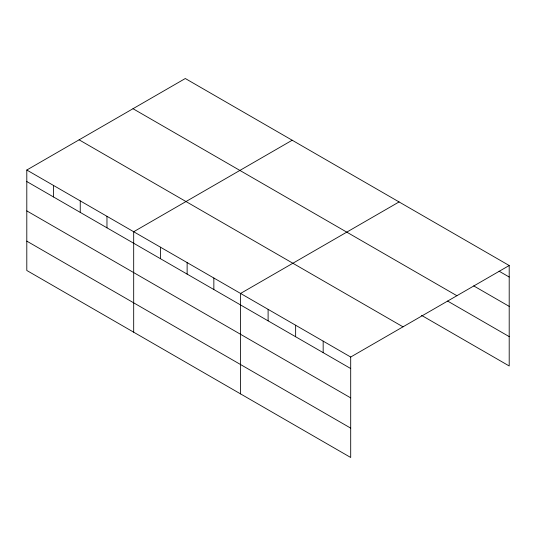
<?xml version="1.0" encoding="UTF-8"?>
<svg xmlns="http://www.w3.org/2000/svg" width="536" height="536" viewBox="0 0 536 536"><rect width="100%" height="100%" fill="white"/><g stroke="black" fill="none" stroke-linecap="round" stroke-linejoin="round"><path stroke-width="0.8" d="M350.698 397.886L350.698 357.03L26.8 170.026L26.8 270.479L350.698 457.483L350.698 397.886L26.8 210.889M26.8 170.026L185.302 78.517L509.2 265.521L509.2 365.974L421.537 315.356M292.187 140.231L133.685 231.74L133.685 332.193M399.072 201.938L240.57 293.447L240.57 393.9M350.698 357.03L509.2 265.521M499.056 271.169L509.2 277.025M473.697 285.882L509.2 306.378M132.995 108.714L456.893 295.718M447.614 301.065L509.2 336.621M79.107 139.829L403.005 326.833M26.8 181.536L350.698 368.54M26.8 241.126L350.698 428.13M323.168 341.137L323.168 352.641M295.638 325.238L295.638 336.749M268.107 309.346L268.107 320.85M213.851 278.023L213.851 289.527M187.131 262.593L187.131 274.104M160.411 247.17L160.411 258.674M106.966 216.31L106.966 227.82M80.246 200.886L80.246 212.39M53.52 185.456L53.52 196.967"/></g></svg>
